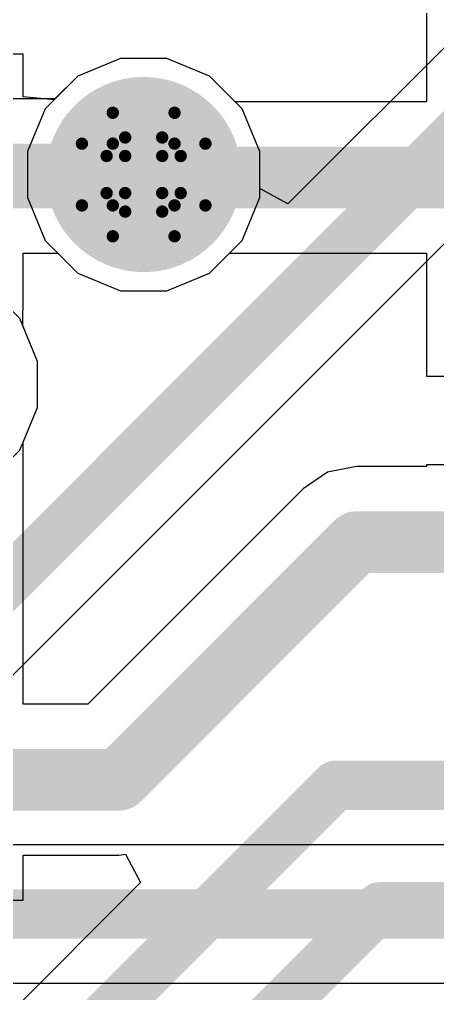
# Model space of a CAD drawing. Header units: inches. Extents: x -0.1 to 17.9, y -0.8 to 4.8.
# Drawn here: x 0.9049 to 0.9726, y 2.6374 to 2.7951 of the extents above; entities that cross this region are included whole.
import ezdxf

# ---------------------------------------------------------------- set-up
doc = ezdxf.new("R2010")
doc.units = ezdxf.units.IN
doc.header["$MEASUREMENT"] = 0
for name, color, linetype in [('Bottom Layer 1', 5, 'Continuous'), ('Bottom Solder', 6, 'Continuous'), ('Drill Drawing', 1, 'Continuous'), ('GND+Signal', 16, 'Continuous'), ('PWR+Signal', 76, 'Continuous'), ('Top Layer 1', 1, 'Continuous'), ('Via Holes', 16, 'Continuous')]:
    doc.layers.add(name, color=color, linetype=linetype)

msp = doc.modelspace()

# ---------------------------------------------------------------- hatches: boundary and pattern name
at = {"layer": 'Bottom Layer 1'}
h = msp.add_hatch(color=5, dxfattribs=at)
edge = h.paths.add_edge_path()
edge.add_arc((0.925, 2.77), 0.01181, 0, 360)
at = {"layer": 'Bottom Solder'}
h = msp.add_hatch(color=6, dxfattribs=at)
edge = h.paths.add_edge_path()
edge.add_arc((0.925, 2.77), 0.01581, 0, 360)
at = {"layer": 'GND+Signal'}
h = msp.add_hatch(color=16, dxfattribs=at)
edge = h.paths.add_edge_path()
edge.add_arc((0.925, 2.77), 0.01181, 0, 360)
at = {"layer": 'PWR+Signal'}
h = msp.add_hatch(color=76, dxfattribs=at)
edge = h.paths.add_edge_path()
edge.add_arc((0.925, 2.77), 0.01181, 0, 360)
at = {"layer": 'Top Layer 1'}
h = msp.add_hatch(color=1, dxfattribs=at)
edge = h.paths.add_edge_path()
edge.add_arc((0.925, 2.77), 0.01181, 0, 360)
at = {"layer": 'Via Holes'}
h = msp.add_hatch(color=7, dxfattribs=at)
edge = h.paths.add_edge_path()
edge.add_arc((0.925, 2.77), 0.00591, 0, 360)

# ---------------------------------------------------------------- linework, layer by layer
at = {"layer": 'Bottom Layer 1'}
for p, q in [((0.98207, 2.79893), (0.94843, 2.76529)), ((0.92126, 2.78881), (0.91434, 2.78595)), ((0.92874, 2.78881), (0.92126, 2.78881)), ((0.93566, 2.78595), (0.92874, 2.78881)), ((0.91434, 2.78595), (0.91063, 2.78224)), ((0.94095, 2.78066), (0.93566, 2.78595)), ((0.91063, 2.78224), (0.70407, 2.78224)), ((0.75693, 2.54207), (0.99465, 2.77978)), ((0.94381, 2.77374), (0.94095, 2.78066)), ((0.94381, 2.76774), (0.94381, 2.77374)), ((0.94827, 2.76532), (0.94381, 2.76774)), ((0.94843, 2.76529), (0.94827, 2.76532))]:
    msp.add_line(p, q, dxfattribs=at)
for points in [[(0.749, 2.55, 0.008, 0.008, 0), (0.99, 2.791, 0.008, 0.008, 0)], [(0.699, 2.77, 0.01, 0.01, 0), (0.925, 2.77, 0.01, 0.01, 0)]]:
    msp.add_lwpolyline(points, format="xyseb", dxfattribs=at)
msp.add_lwpolyline([(0.9225, 2.77, 0.005, 0.005, 1), (0.9275, 2.77, 0.005, 0.005, 1)], format="xyseb", close=True, dxfattribs=at)
at = {"layer": 'Drill Drawing'}
for points in [[(0.92, 2.775, 0.002, 0.002, 0), (0.92, 2.78, 0.002, 0.002, 0)], [(0.92, 2.78, 0.002, 0.002, 0), (0.93, 2.78, 0.002, 0.002, 0)], [(0.93, 2.775, 0.002, 0.002, 0), (0.93, 2.78, 0.002, 0.002, 0)], [(0.922, 2.773, 0.002, 0.002, 0), (0.922, 2.776, 0.002, 0.002, 0)], [(0.922, 2.776, 0.002, 0.002, 0), (0.928, 2.776, 0.002, 0.002, 0)], [(0.928, 2.773, 0.002, 0.002, 0), (0.928, 2.776, 0.002, 0.002, 0)], [(0.915, 2.765, 0.002, 0.002, 0), (0.915, 2.775, 0.002, 0.002, 0)], [(0.915, 2.775, 0.002, 0.002, 0), (0.92, 2.775, 0.002, 0.002, 0)], [(0.93, 2.775, 0.002, 0.002, 0), (0.935, 2.775, 0.002, 0.002, 0)], [(0.935, 2.765, 0.002, 0.002, 0), (0.935, 2.775, 0.002, 0.002, 0)], [(0.919, 2.767, 0.002, 0.002, 0), (0.919, 2.773, 0.002, 0.002, 0)], [(0.919, 2.773, 0.002, 0.002, 0), (0.922, 2.773, 0.002, 0.002, 0)], [(0.928, 2.773, 0.002, 0.002, 0), (0.931, 2.773, 0.002, 0.002, 0)], [(0.931, 2.767, 0.002, 0.002, 0), (0.931, 2.773, 0.002, 0.002, 0)], [(0.919, 2.767, 0.002, 0.002, 0), (0.922, 2.767, 0.002, 0.002, 0)], [(0.922, 2.764, 0.002, 0.002, 0), (0.922, 2.767, 0.002, 0.002, 0)], [(0.928, 2.767, 0.002, 0.002, 0), (0.931, 2.767, 0.002, 0.002, 0)], [(0.928, 2.764, 0.002, 0.002, 0), (0.928, 2.767, 0.002, 0.002, 0)], [(0.915, 2.765, 0.002, 0.002, 0), (0.92, 2.765, 0.002, 0.002, 0)], [(0.92, 2.76, 0.002, 0.002, 0), (0.92, 2.765, 0.002, 0.002, 0)], [(0.922, 2.764, 0.002, 0.002, 0), (0.928, 2.764, 0.002, 0.002, 0)], [(0.93, 2.765, 0.002, 0.002, 0), (0.935, 2.765, 0.002, 0.002, 0)], [(0.93, 2.76, 0.002, 0.002, 0), (0.93, 2.765, 0.002, 0.002, 0)], [(0.92, 2.76, 0.002, 0.002, 0), (0.93, 2.76, 0.002, 0.002, 0)]]:
    msp.add_lwpolyline(points, format="xyseb", dxfattribs=at)
for points in [[(0.9195, 2.78, 0.001, 0.001, 1), (0.9205, 2.78, 0.001, 0.001, 1)], [(0.9195, 2.78, 0.001, 0.001, 1), (0.9205, 2.78, 0.001, 0.001, 1)], [(0.9295, 2.78, 0.001, 0.001, 1), (0.9305, 2.78, 0.001, 0.001, 1)], [(0.9295, 2.78, 0.001, 0.001, 1), (0.9305, 2.78, 0.001, 0.001, 1)], [(0.9215, 2.776, 0.001, 0.001, 1), (0.9225, 2.776, 0.001, 0.001, 1)], [(0.9215, 2.776, 0.001, 0.001, 1), (0.9225, 2.776, 0.001, 0.001, 1)], [(0.9275, 2.776, 0.001, 0.001, 1), (0.9285, 2.776, 0.001, 0.001, 1)], [(0.9275, 2.776, 0.001, 0.001, 1), (0.9285, 2.776, 0.001, 0.001, 1)], [(0.9145, 2.775, 0.001, 0.001, 1), (0.9155, 2.775, 0.001, 0.001, 1)], [(0.9145, 2.775, 0.001, 0.001, 1), (0.9155, 2.775, 0.001, 0.001, 1)], [(0.9195, 2.775, 0.001, 0.001, 1), (0.9205, 2.775, 0.001, 0.001, 1)], [(0.9195, 2.775, 0.001, 0.001, 1), (0.9205, 2.775, 0.001, 0.001, 1)], [(0.9295, 2.775, 0.001, 0.001, 1), (0.9305, 2.775, 0.001, 0.001, 1)], [(0.9295, 2.775, 0.001, 0.001, 1), (0.9305, 2.775, 0.001, 0.001, 1)], [(0.9345, 2.775, 0.001, 0.001, 1), (0.9355, 2.775, 0.001, 0.001, 1)], [(0.9345, 2.775, 0.001, 0.001, 1), (0.9355, 2.775, 0.001, 0.001, 1)], [(0.9185, 2.773, 0.001, 0.001, 1), (0.9195, 2.773, 0.001, 0.001, 1)], [(0.9185, 2.773, 0.001, 0.001, 1), (0.9195, 2.773, 0.001, 0.001, 1)], [(0.9215, 2.773, 0.001, 0.001, 1), (0.9225, 2.773, 0.001, 0.001, 1)], [(0.9215, 2.773, 0.001, 0.001, 1), (0.9225, 2.773, 0.001, 0.001, 1)], [(0.9275, 2.773, 0.001, 0.001, 1), (0.9285, 2.773, 0.001, 0.001, 1)], [(0.9275, 2.773, 0.001, 0.001, 1), (0.9285, 2.773, 0.001, 0.001, 1)], [(0.9305, 2.773, 0.001, 0.001, 1), (0.9315, 2.773, 0.001, 0.001, 1)], [(0.9305, 2.773, 0.001, 0.001, 1), (0.9315, 2.773, 0.001, 0.001, 1)], [(0.9185, 2.767, 0.001, 0.001, 1), (0.9195, 2.767, 0.001, 0.001, 1)], [(0.9185, 2.767, 0.001, 0.001, 1), (0.9195, 2.767, 0.001, 0.001, 1)], [(0.9215, 2.767, 0.001, 0.001, 1), (0.9225, 2.767, 0.001, 0.001, 1)], [(0.9215, 2.767, 0.001, 0.001, 1), (0.9225, 2.767, 0.001, 0.001, 1)], [(0.9275, 2.767, 0.001, 0.001, 1), (0.9285, 2.767, 0.001, 0.001, 1)], [(0.9275, 2.767, 0.001, 0.001, 1), (0.9285, 2.767, 0.001, 0.001, 1)], [(0.9305, 2.767, 0.001, 0.001, 1), (0.9315, 2.767, 0.001, 0.001, 1)], [(0.9305, 2.767, 0.001, 0.001, 1), (0.9315, 2.767, 0.001, 0.001, 1)], [(0.9145, 2.765, 0.001, 0.001, 1), (0.9155, 2.765, 0.001, 0.001, 1)], [(0.9145, 2.765, 0.001, 0.001, 1), (0.9155, 2.765, 0.001, 0.001, 1)], [(0.9195, 2.765, 0.001, 0.001, 1), (0.9205, 2.765, 0.001, 0.001, 1)], [(0.9195, 2.765, 0.001, 0.001, 1), (0.9205, 2.765, 0.001, 0.001, 1)], [(0.9215, 2.764, 0.001, 0.001, 1), (0.9225, 2.764, 0.001, 0.001, 1)], [(0.9215, 2.764, 0.001, 0.001, 1), (0.9225, 2.764, 0.001, 0.001, 1)], [(0.9275, 2.764, 0.001, 0.001, 1), (0.9285, 2.764, 0.001, 0.001, 1)], [(0.9275, 2.764, 0.001, 0.001, 1), (0.9285, 2.764, 0.001, 0.001, 1)], [(0.9295, 2.765, 0.001, 0.001, 1), (0.9305, 2.765, 0.001, 0.001, 1)], [(0.9295, 2.765, 0.001, 0.001, 1), (0.9305, 2.765, 0.001, 0.001, 1)], [(0.9345, 2.765, 0.001, 0.001, 1), (0.9355, 2.765, 0.001, 0.001, 1)], [(0.9345, 2.765, 0.001, 0.001, 1), (0.9355, 2.765, 0.001, 0.001, 1)], [(0.9195, 2.76, 0.001, 0.001, 1), (0.9205, 2.76, 0.001, 0.001, 1)], [(0.9195, 2.76, 0.001, 0.001, 1), (0.9205, 2.76, 0.001, 0.001, 1)], [(0.9295, 2.76, 0.001, 0.001, 1), (0.9305, 2.76, 0.001, 0.001, 1)], [(0.9295, 2.76, 0.001, 0.001, 1), (0.9305, 2.76, 0.001, 0.001, 1)]]:
    msp.add_lwpolyline(points, format="xyseb", close=True, dxfattribs=at)
at = {"layer": 'GND+Signal'}
for p, q in [((0.92126, 2.78881), (0.91434, 2.78595)), ((0.92874, 2.78881), (0.92126, 2.78881)), ((0.93566, 2.78595), (0.92874, 2.78881)), ((0.91434, 2.78595), (0.90905, 2.78066)), ((0.94095, 2.78066), (0.93566, 2.78595)), ((0.90905, 2.78066), (0.90619, 2.77374)), ((0.94381, 2.77374), (0.94095, 2.78066)), ((0.90619, 2.77374), (0.90619, 2.76626)), ((0.94381, 2.76626), (0.94381, 2.77374)), ((0.90619, 2.76626), (0.90905, 2.75934)), ((0.94095, 2.75934), (0.94381, 2.76626)), ((0.90905, 2.75934), (0.91434, 2.75405)), ((0.93566, 2.75405), (0.94095, 2.75934)), ((0.91434, 2.75405), (0.92126, 2.75119)), ((0.92874, 2.75119), (0.93566, 2.75405)), ((0.90495, 2.74666), (0.89966, 2.75195)), ((0.92126, 2.75119), (0.92874, 2.75119)), ((0.90781, 2.73974), (0.90495, 2.74666)), ((0.90781, 2.73226), (0.90781, 2.73974)), ((0.90495, 2.72534), (0.90781, 2.73226)), ((0.89966, 2.72005), (0.90495, 2.72534)), ((1.08486, 2.66146), (0.20994, 2.66146)), ((0.21007, 2.63903), (1.08008, 2.63903))]:
    msp.add_line(p, q, dxfattribs=at)
msp.add_lwpolyline([(0.16524, 2.65024, 0.008, 0.008, 0), (1.101, 2.65024, 0.008, 0.008, 0)], format="xyseb", dxfattribs=at)
at = {"layer": 'PWR+Signal'}
for p, q in [((0.92126, 2.78881), (0.91434, 2.78595)), ((0.92874, 2.78881), (0.92126, 2.78881)), ((0.93566, 2.78595), (0.92874, 2.78881)), ((0.91434, 2.78595), (0.90905, 2.78066)), ((0.94095, 2.78066), (0.93566, 2.78595)), ((0.90905, 2.78066), (0.90619, 2.77374)), ((0.94381, 2.77374), (0.94095, 2.78066)), ((0.90619, 2.77374), (0.90619, 2.76626)), ((0.94381, 2.76626), (0.94381, 2.77374)), ((0.90619, 2.76626), (0.90905, 2.75934)), ((0.94095, 2.75934), (0.94381, 2.76626)), ((0.90905, 2.75934), (0.91434, 2.75405)), ((0.93566, 2.75405), (0.94095, 2.75934)), ((0.91434, 2.75405), (0.92126, 2.75119)), ((0.92874, 2.75119), (0.93566, 2.75405)), ((0.92126, 2.75119), (0.92874, 2.75119))]:
    msp.add_line(p, q, dxfattribs=at)
at = {"layer": 'Top Layer 1'}
for p, q in [((0.97083, 2.79666), (0.97083, 2.78176)), ((0.9055, 2.7895), (0.8735, 2.7895)), ((0.9055, 2.78259), (0.9055, 2.7895)), ((0.92126, 2.78881), (0.91434, 2.78595)), ((0.92874, 2.78881), (0.92126, 2.78881)), ((0.93566, 2.78595), (0.92874, 2.78881)), ((0.91434, 2.78595), (0.9105, 2.7821)), ((0.93984, 2.78176), (0.93566, 2.78595)), ((0.9105, 2.7821), (0.9055, 2.78259)), ((0.97083, 2.78176), (0.93984, 2.78176)), ((0.9055, 2.7505), (0.9055, 2.75729)), ((0.9055, 2.75729), (0.9111, 2.75729)), ((0.9111, 2.75729), (0.91434, 2.75405)), ((0.93566, 2.75405), (0.9389, 2.75729)), ((0.9389, 2.75729), (0.97083, 2.75729)), ((0.97083, 2.75729), (0.97083, 2.73733)), ((0.91434, 2.75405), (0.92126, 2.75119)), ((0.92874, 2.75119), (0.93566, 2.75405)), ((0.92126, 2.75119), (0.92874, 2.75119)), ((0.90543, 2.7455), (0.9055, 2.7505)), ((0.9055, 2.7505), (0.9055, 2.7505)), ((0.9055, 2.7505), (0.9055, 2.7505)), ((0.90781, 2.73974), (0.90543, 2.7455)), ((0.90781, 2.73226), (0.90781, 2.73974)), ((0.97083, 2.73733), (1.04271, 2.73733)), ((0.9055, 2.72668), (0.90781, 2.73226)), ((0.9055, 2.6945), (0.9055, 2.72668)), ((0.95947, 2.72271), (0.95479, 2.72178)), ((0.97083, 2.72271), (0.95947, 2.72271)), ((1.04271, 2.72298), (0.97083, 2.72298)), ((0.97083, 2.72298), (0.97083, 2.72271)), ((0.95479, 2.72178), (0.95082, 2.71912)), ((0.95082, 2.71912), (0.91593, 2.68424)), ((0.9055, 2.6915), (0.9055, 2.6945)), ((0.9055, 2.6945), (0.9055, 2.6945)), ((0.9055, 2.68424), (0.9055, 2.6915)), ((0.9055, 2.6915), (0.9055, 2.6915)), ((0.91593, 2.68424), (0.9055, 2.68424)), ((0.9055, 2.6525), (0.9055, 2.65976)), ((0.9055, 2.65976), (0.921, 2.65976)), ((0.921, 2.65976), (0.92204, 2.65997)), ((0.92204, 2.65997), (0.9245, 2.65536)), ((0.9245, 2.65536), (0.76735, 2.49822)), ((0.8735, 2.6525), (0.9055, 2.6525))]:
    msp.add_line(p, q, dxfattribs=at)
for points in [[(0.88997, 2.76953, 0.01, 0.01, 0), (1.00677, 2.76953, 0.01, 0.01, 0)], [(0.921, 2.672, 0.01, 0.01, 0), (0.95947, 2.71047, 0.01, 0.01, 0)], [(0.95947, 2.71047, 0.01, 0.01, 0), (1.00677, 2.71047, 0.01, 0.01, 0)], [(0.8895, 2.672, 0.01, 0.01, 0), (0.921, 2.672, 0.01, 0.01, 0)], [(0.772, 2.487, 0.008, 0.008, 0), (0.9561, 2.6711, 0.008, 0.008, 0)], [(0.9561, 2.6711, 0.008, 0.008, 0), (1.00677, 2.6711, 0.008, 0.008, 0)], [(0.70087, 2.389, 0.008, 0.008, 0), (0.96329, 2.65142, 0.008, 0.008, 0)], [(0.96329, 2.65142, 0.008, 0.008, 0), (1.00677, 2.65142, 0.008, 0.008, 0)]]:
    msp.add_lwpolyline(points, format="xyseb", dxfattribs=at)
for points in [[(0.95697, 2.71047, 0.005, 0.005, 1), (0.96197, 2.71047, 0.005, 0.005, 1)], [(0.95697, 2.71047, 0.005, 0.005, 1), (0.96197, 2.71047, 0.005, 0.005, 1)], [(0.9185, 2.672, 0.005, 0.005, 1), (0.9235, 2.672, 0.005, 0.005, 1)], [(0.9185, 2.672, 0.005, 0.005, 1), (0.9235, 2.672, 0.005, 0.005, 1)], [(0.9541, 2.6711, 0.004, 0.004, 1), (0.9581, 2.6711, 0.004, 0.004, 1)], [(0.9541, 2.6711, 0.004, 0.004, 1), (0.9581, 2.6711, 0.004, 0.004, 1)], [(0.96129, 2.65142, 0.004, 0.004, 1), (0.96529, 2.65142, 0.004, 0.004, 1)], [(0.96129, 2.65142, 0.004, 0.004, 1), (0.96529, 2.65142, 0.004, 0.004, 1)]]:
    msp.add_lwpolyline(points, format="xyseb", close=True, dxfattribs=at)

doc.saveas('drawing.dxf')
